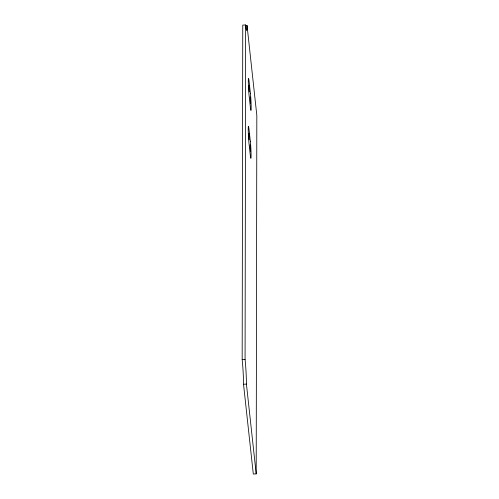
<?xml version="1.0" encoding="UTF-8"?>
<svg xmlns="http://www.w3.org/2000/svg" width="499" height="499" viewBox="0 0 499 499"><rect width="100%" height="100%" fill="white"/><g stroke="black" fill="none" stroke-linecap="round" stroke-linejoin="round"><path stroke-width="0.75" d="M242.171 359.592L242.757 25.112L245.658 24.95A17.471 0.961 86.7 0 0 247.061 25.642L256.829 115.444L256.199 473.888L253.299 474.05L243.531 384.255A17.471 0.961 86.7 0 0 242.171 359.592L245.078 359.43L245.658 24.95M245.608 25.73L247.061 25.642M243.531 384.255L246.431 384.087L256.199 473.888M248.92 88.51L249.3 88.697M250.186 100.131L250.56 100.318M248.839 136.445L249.213 136.632M250.099 148.066L250.479 148.253M250.192 96.906L250.554 103.549M248.926 85.285L249.294 91.928M250.105 144.841L250.473 151.478M248.845 133.214L249.207 139.857M245.078 359.43A17.471 0.961 86.7 0 1 246.431 384.087M250.386 93.238L249.12 81.618A10.192 0.561 86.7 0 0 248.302 81.212A10.192 0.561 86.7 0 0 249.095 95.596L250.361 107.216A10.192 0.561 86.7 0 0 251.178 107.622A10.192 0.561 86.7 0 0 250.386 93.238M250.305 141.167L249.038 129.547A10.192 0.561 86.7 0 0 248.221 129.141A10.192 0.561 86.7 0 0 249.013 143.525L250.28 155.145A10.192 0.561 86.7 0 0 251.097 155.551A10.192 0.561 86.7 0 0 250.305 141.167"/></g></svg>
